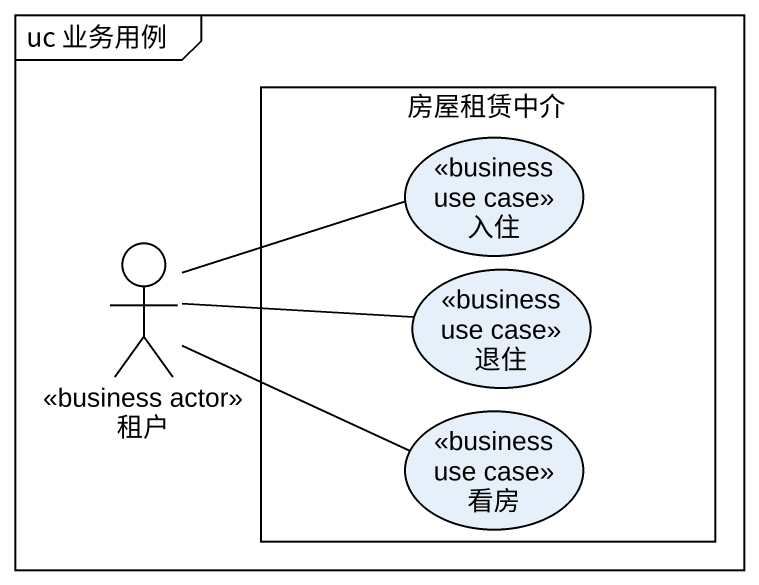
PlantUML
@startuml
mainframe uc 业务用例
rectangle 房屋租赁中介 {
  usecase 入住 <<business use case>>
  usecase 退住 <<business use case>>
  usecase 看房 <<business use case>>
}
actor 租户 <<business actor>>
租户 -right- 入住
租户 -right- 退住
租户 -right- 看房
@enduml
